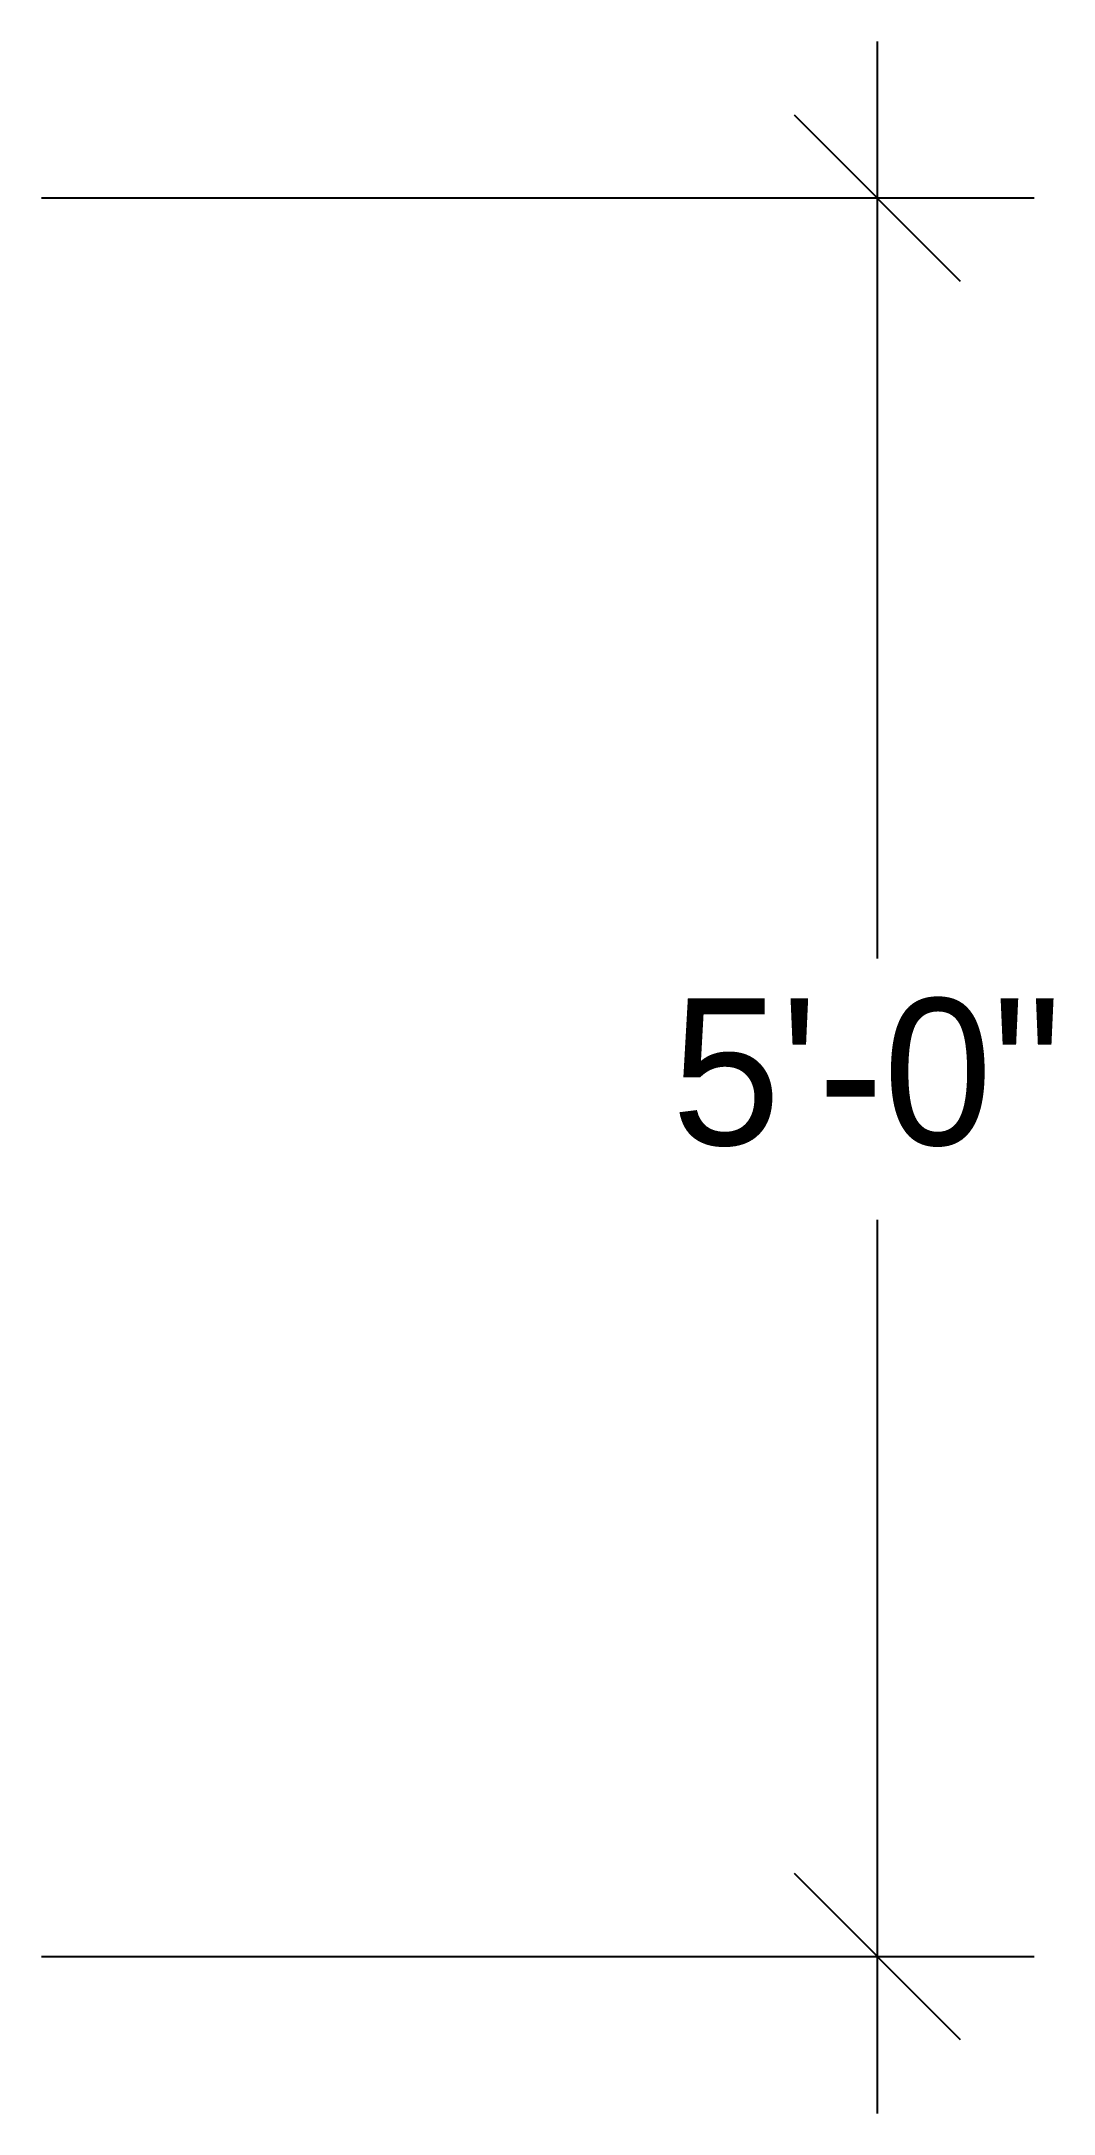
# Model space of a CAD drawing. Extents: x 1087.9 to 1122.4, y 644.3 to 715.
import ezdxf

# ---------------------------------------------------------------- set-up
doc = ezdxf.new("R2010")
doc.units = 0
doc.layers.add('TXT', color=2, linetype='CONTINUOUS')

msp = doc.modelspace()

# ---------------------------------------------------------------- linework, layer by layer
at = {"layer": 'TXT', "color": 0, "linetype": 'CONTINUOUS'}
for p, q in [((1116.372, 683.667), (1116.372, 714.957)), ((1119.208, 706.77), (1113.536, 712.442)), ((1121.719, 709.606), (1087.853, 709.606)), ((1116.372, 644.255), (1116.372, 674.748)), ((1119.208, 646.77), (1113.536, 652.442)), ((1121.719, 649.606), (1087.853, 649.606))]:
    msp.add_line(p, q, dxfattribs=at)

# ---------------------------------------------------------------- texts
at = {"layer": 'TXT', "color": 0}
msp.add_text('5\'-0"', height=5, dxfattribs=at).set_placement((1109.347, 677.303))

doc.saveas('drawing.dxf')
